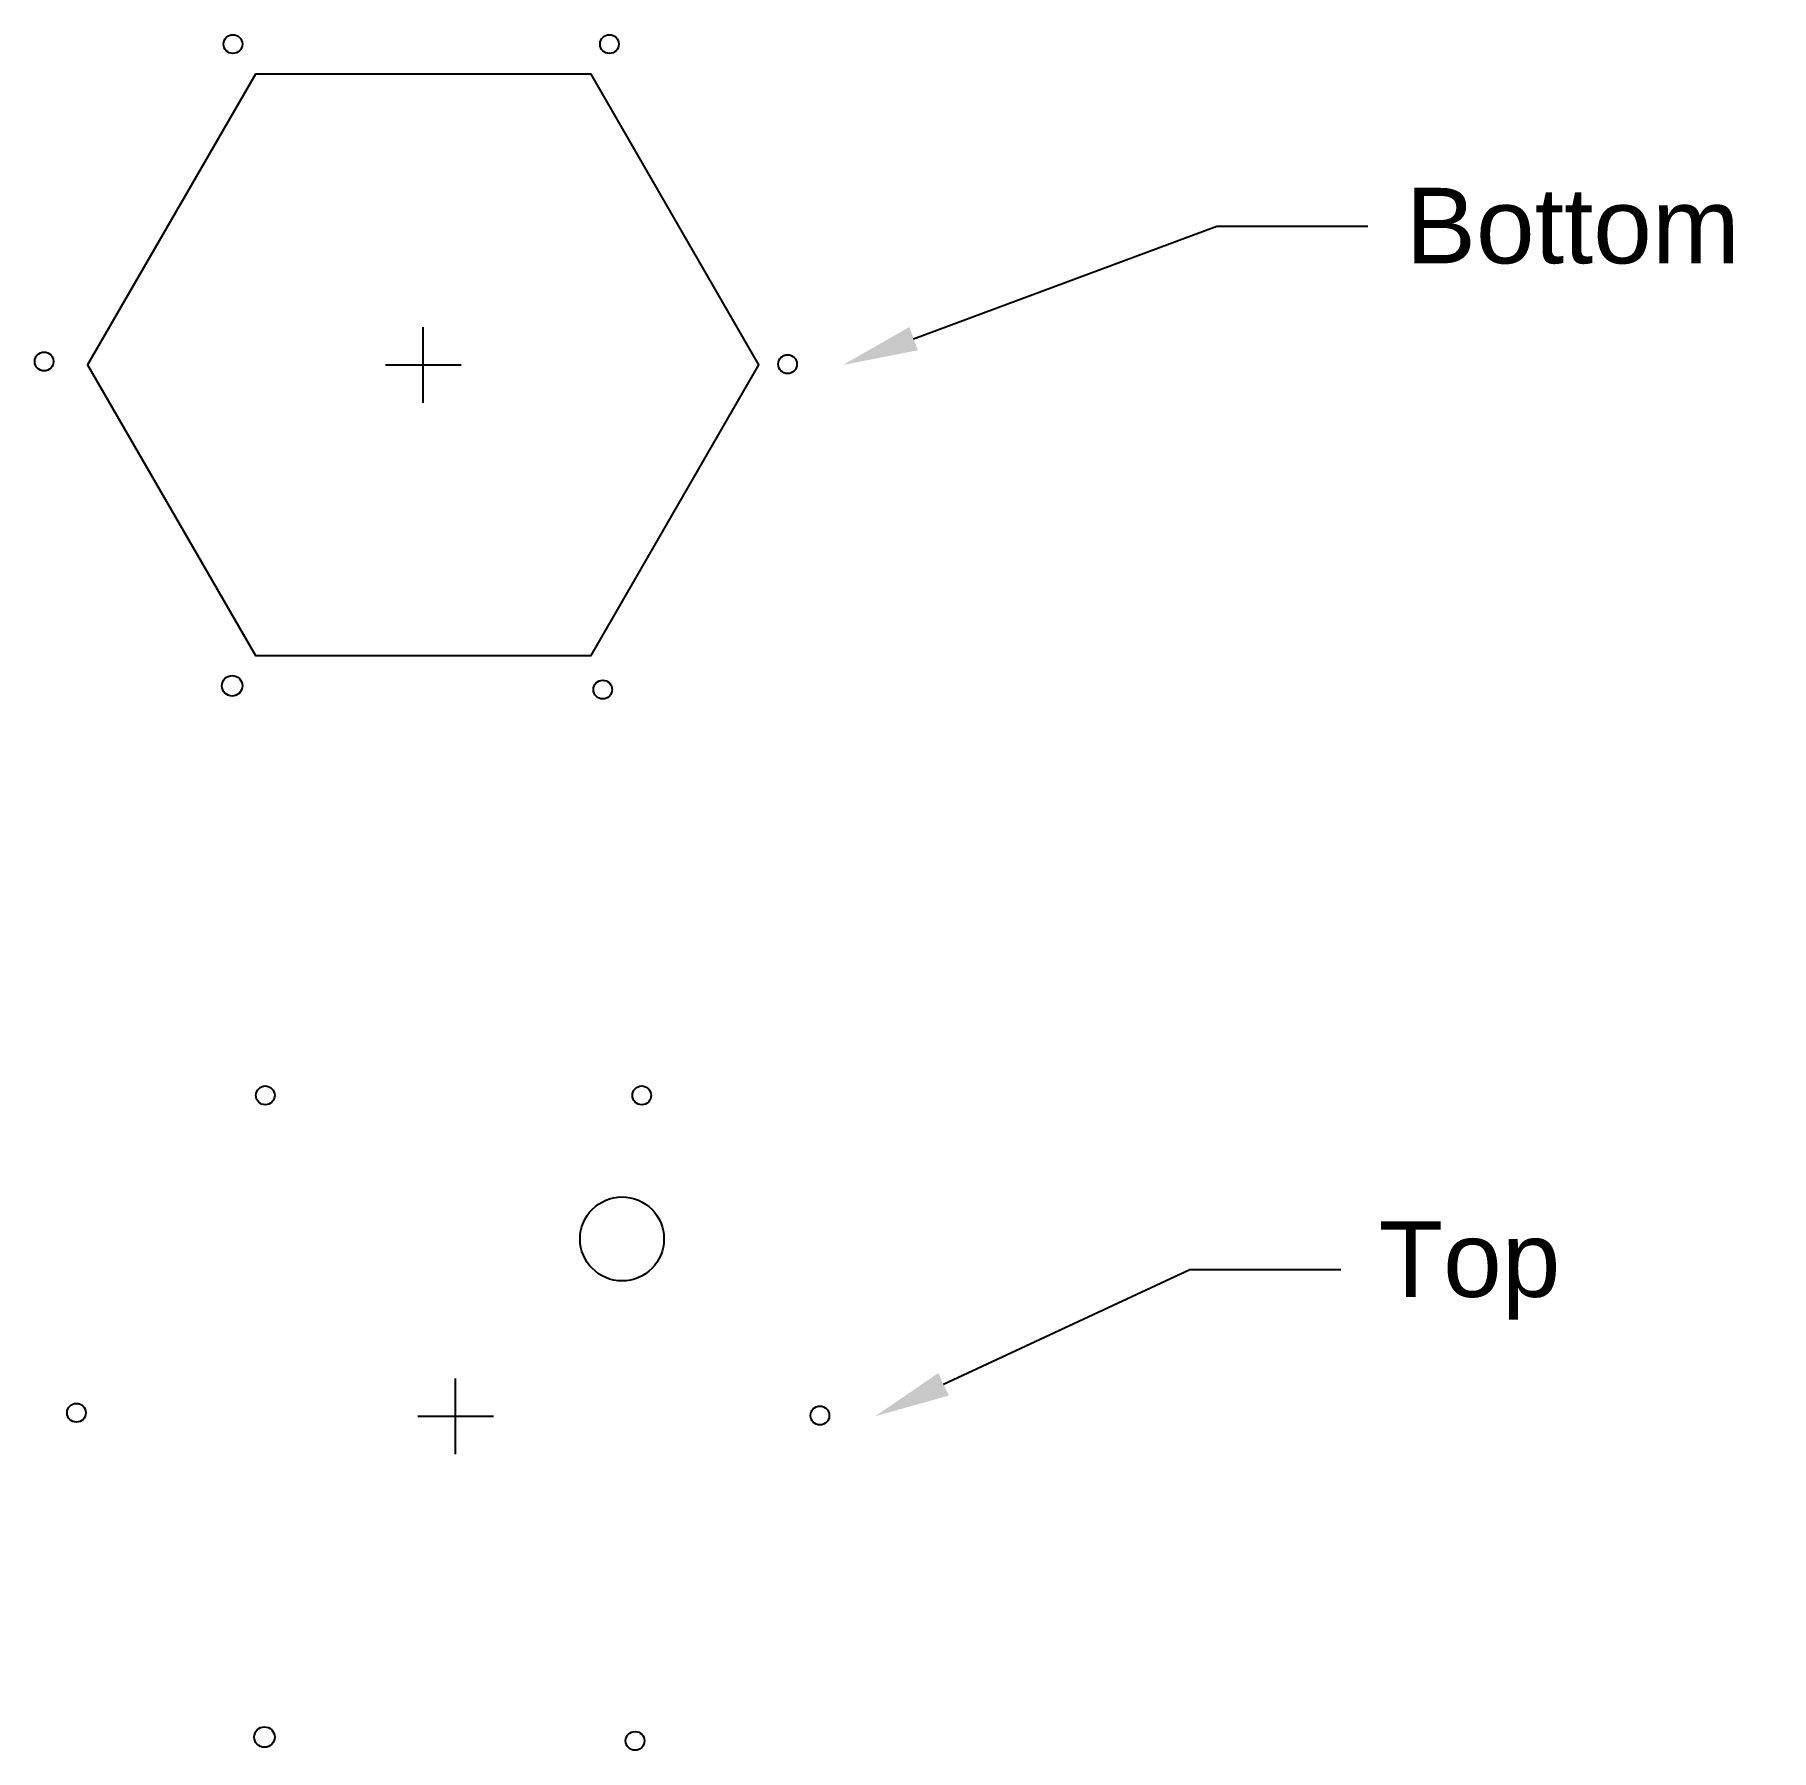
# Model space of a CAD drawing. Header units: inches. Extents: x 9.34 to 13.48, y 47.81 to 51.9.
import ezdxf
from ezdxf import colors
from ezdxf.entities.mleader import LeaderData, LeaderLine
from ezdxf.math import Vec2, Vec3

# ---------------------------------------------------------------- set-up
doc = ezdxf.new("R2010")
doc.units = ezdxf.units.IN
doc.header["$MEASUREMENT"] = 0
doc.styles.get("Standard").update_dxf_attribs({"font": 'Arial.ttf'})

msp = doc.modelspace()

# ---------------------------------------------------------------- linework, layer by layer
for p, q in [((10.2626, 51.0193), (10.2626, 51.1993)), ((10.1726, 51.1093), (10.3526, 51.1093)), ((10.3396, 48.5137), (10.3396, 48.6937)), ((10.2496, 48.6037), (10.4296, 48.6037))]:
    msp.add_line(p, q)
msp.add_lwpolyline([(9.8626, 51.8021), (9.4626, 51.1093), (9.8626, 50.4165), (10.6626, 50.4165), (11.0626, 51.1093), (10.6626, 51.8021)], close=True)
for centre, radius in [((9.809, 51.874), 0.0224), ((10.7062, 51.874), 0.0224), ((9.3588, 51.1176), 0.0224), ((11.1309, 51.1112), 0.0224), ((9.807, 50.3447), 0.0244), ((10.6903, 50.3356), 0.0224), ((9.8861, 49.3685), 0.0224), ((10.7833, 49.3685), 0.0224), ((10.7363, 49.0263), 0.1), ((9.4359, 48.612), 0.0224), ((11.2079, 48.6056), 0.0224), ((9.884, 47.8391), 0.0244), ((10.7673, 47.83), 0.0224)]:
    msp.add_circle(centre, radius)

# ---------------------------------------------------------------- leaders
ml = msp.add_multileader_mtext('Standard')
ml.set_content('Bottom', color=256)
ml.set_leader_properties()
ml.build(insert=Vec2(0, 0))
ml.multileader.update_dxf_attribs({"dogleg_length": 0.36, "arrow_head_size": 0.18})
ctx = ml.context
ctx.base_point, ctx.char_height, ctx.arrow_head_size, ctx.landing_gap_size, ctx.plane_origin = Vec3(12.5139, 51.4403), 0.18, 0.18, 0.09, Vec3(11.2626, 51.1093)
notes = []
notes.append((ctx, [(0, (1, 1, 0), (12.1539, 51.4403), (1, 0), 0.36, [(0, [(11.2626, 51.1093)], 0, [])])]))
ctx.mtext.insert, ctx.mtext.flow_direction = Vec3(12.6039, 51.5315), 5
ml = msp.add_multileader_mtext('Standard')
ml.set_content('Top', color=256)
ml.set_leader_properties()
ml.build(insert=Vec2(0, 0))
ml.multileader.update_dxf_attribs({"dogleg_length": 0.36, "arrow_head_size": 0.18})
ctx = ml.context
ctx.base_point, ctx.char_height, ctx.arrow_head_size, ctx.landing_gap_size, ctx.plane_origin = Vec3(12.4497, 48.9537), 0.18, 0.18, 0.09, Vec3(11.3396, 48.6037)
notes.append((ctx, [(0, (1, 1, 0), (12.0897, 48.9537), (1, 0), 0.36, [(0, [(11.3396, 48.6037)], 0, [])])]))
ctx.mtext.insert, ctx.mtext.flow_direction = Vec3(12.5397, 49.0682), 5
for ctx, leaders in notes:
    for number, flags, end, landing, length, lines in leaders:
        leader = LeaderData()
        leader.index, (leader.has_last_leader_line, leader.has_dogleg_vector, leader.attachment_direction) = number, flags
        leader.last_leader_point, leader.dogleg_vector, leader.dogleg_length = Vec3(end), Vec3(landing), length
        for number, points, colour, breaks in lines:
            line = LeaderLine()
            line.index, line.vertices, line.color, line.breaks = number, Vec3.list(points), colors.encode_raw_color(colour), breaks
            leader.lines.append(line)
        ctx.leaders.append(leader)

doc.saveas('drawing.dxf')
